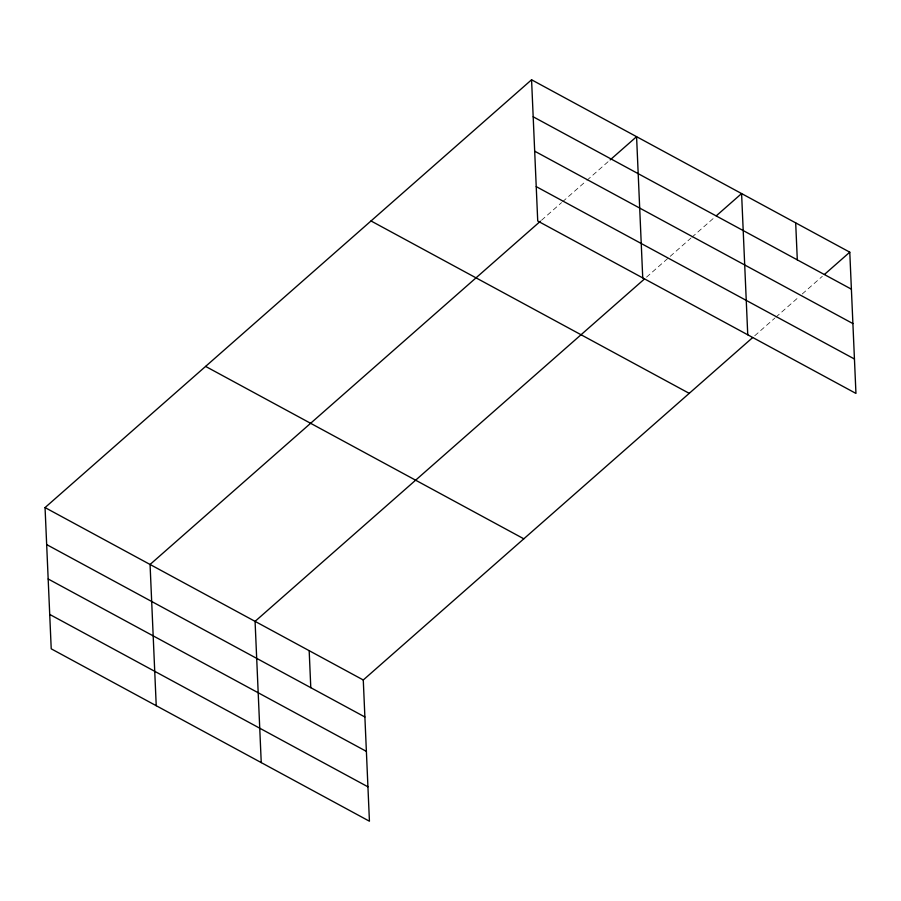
<?xml version="1.0" encoding="UTF-8"?>
<svg xmlns="http://www.w3.org/2000/svg" width="901" height="901" viewBox="0 0 901 901"><rect width="100%" height="100%" fill="white"/><g stroke="black" fill="none" stroke-linecap="round" stroke-linejoin="round"><path stroke-width="0.68" stroke-dasharray="4.5 3.38" d="M541.512 220.261L561.582 202.612M562.641 201.689L585.875 181.259M586.934 180.324L609.11 160.817M646.524 277.159L690.887 238.146M691.945 237.222L714.121 217.715M754.723 335.769L774.792 318.121M775.851 317.197L798.027 297.69M802.25 293.974L822.32 276.325"/><path stroke-width="1.35" d="M752.605 337.627L363.272 679.985L369.433 821.216L51.222 648.821L45.05 507.578L531.567 79.784L849.778 252.179L855.95 393.422L537.728 221.015L531.567 79.784M540.454 221.196L150.062 564.476L156.233 705.708M610.168 159.894L636.579 136.67L642.74 277.902M644.418 279.017L255.073 621.363L261.245 762.606M716.239 215.857L741.591 193.569L747.751 334.8M824.438 274.467L849.778 252.179M533.178 116.781L851.4 289.176M534.676 151.177L852.898 323.583M536.23 186.62L854.452 359.015M371.009 220.959L689.231 393.354M205.597 366.403L523.819 538.809M45.05 507.578L363.272 679.985M46.661 544.587L364.882 716.982M48.17 578.983L366.392 751.378M49.713 614.426L367.935 786.821M795.684 222.874L797.306 259.871M309.178 650.68L310.789 687.677"/></g></svg>
